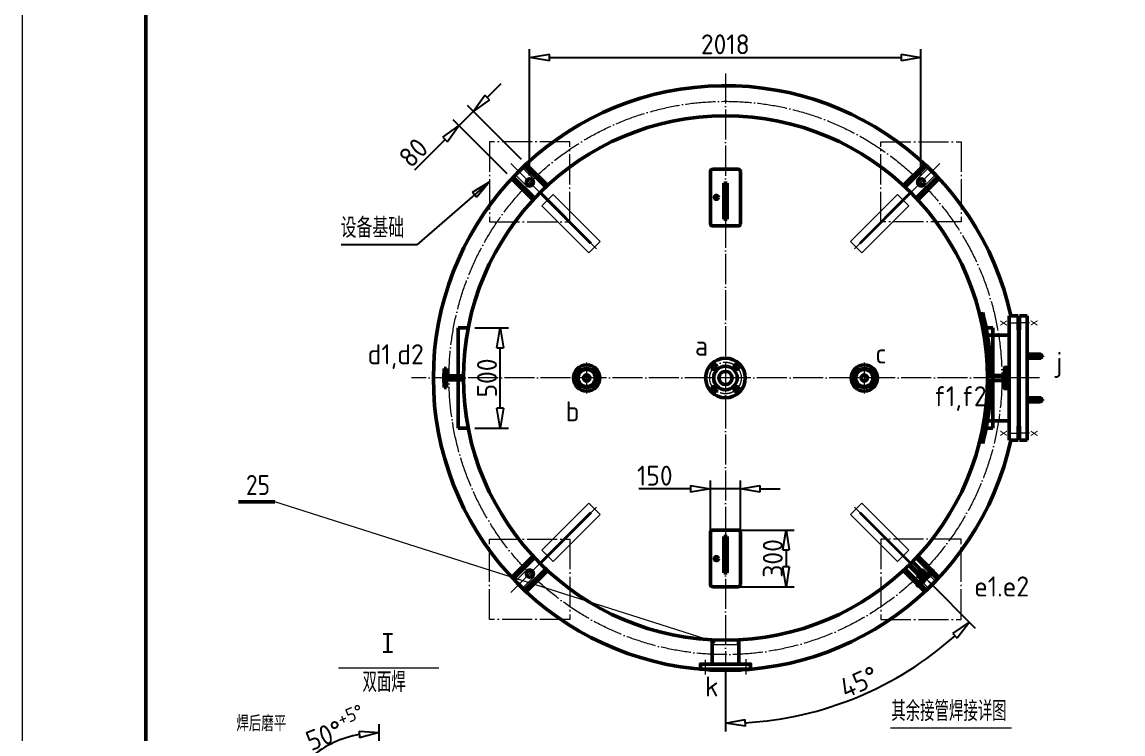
# Model space of a CAD drawing. Extents: x -45740 to 0, y 0 to 40456.
# Drawn here: x -45740 to -40245, y 29553 to 33104 of the extents above; entities that cross this region are included whole.
import ezdxf

# ---------------------------------------------------------------- set-up
doc = ezdxf.new("R2010")
doc.units = 0
doc.header["$LTSCALE"] = 30
doc.header["$MEASUREMENT"] = 0
for name, pattern in [('CENTER', [6.25, 5, -0.5, 0.25, -0.5]), ('DASHDOT', [6, 5, -0.5, 0, -0.5]), ('EB_DASHDOT', [39, 30, -3, 3, -3])]:
    doc.linetypes.add(name, pattern=pattern)
doc.layers.get('0').update_dxf_attribs({"linetype": 'CONTINUOUS'})
doc.layers.get('Defpoints').update_dxf_attribs({"linetype": 'CONTINUOUS'})
for name, color, linetype, lineweight in [('002', 1, 'CONTINUOUS', 13), ('05', 4, 'DASHDOT', 13), ('1', 2, 'CONTINUOUS', 13), ('2', 1, 'CONTINUOUS', 50), ('3', 4, 'DASHDOT', 13), ('4', 2, 'CENTER', 18), ('粗实线', 7, 'CONTINUOUS', 50)]:
    doc.layers.add(name, color=color, linetype=linetype, lineweight=lineweight)
doc.layers.add('02', color=1, linetype='CONTINUOUS')
doc.layers.add('EbLayer5', color=3, linetype='CONTINUOUS')
doc.styles.add('EB_TXT_STYLE0', font='SIMFANG.TTF', dxfattribs={"width": 0.667, "height": 3.5})
doc.styles.add('gb', font='gbenor.shx', dxfattribs={"width": 0.75, "bigfont": 'gbcbig.shx'})
doc.styles.add('PC_TEXTSTYLE', font='gbenor.shx', dxfattribs={"width": 1.1, "bigfont": 'gbcbig.shx'})
doc.styles.get("Standard").update_dxf_attribs({"font": 'gbenor.shx', "width": 1.1, "bigfont": 'gbcbig.shx'})
doc.dimstyles.new('ISO-25', dxfattribs={"dimscale": 33, "dimtxt": 3, "dimasz": 3, "dimexe": 1.25, "dimexo": 1, "dimgap": 0.5, "dimtad": 1, "dimdec": 0, "dimtxsty": 'Standard', "dimblk": 'CLOSEDBLANK', "dimcen": 2.5, "dimclrd": 2, "dimclre": 2, "dimclrt": 2, "dimadec": 0, "dimazin": 0, "dimtfac": 1, "dimtdec": 0, "dimtmove": 0, "dimatfit": 3, "dimldrblk": 'CLOSEDBLANK', "dimfxl": 0, "dimarcsym": 0})
doc.dimstyles.new('jx', dxfattribs={"dimscale": 10, "dimtxt": 2.5, "dimasz": 3, "dimexe": 1.25, "dimexo": 1, "dimgap": 2, "dimtad": 1, "dimdec": 0, "dimdsep": 46, "dimtxsty": 'Standard', "dimcen": 0, "dimadec": 0, "dimazin": 0, "dimtfac": 1, "dimtdec": 0, "dimtofl": 0, "dimtmove": 0, "dimatfit": 3, "dimldrblk": 'DOTSMALL', "dimfxl": 0, "dimlwd": -1, "dimlwe": -1, "dimarcsym": 0})

# ---------------------------------------------------------------- blocks, each defined once
blk = doc.blocks.new('*E25')
at = {"layer": 'EbLayer5'}
blk.add_hatch(color=0, dxfattribs=at).paths.add_polyline_path([(228.3, -347.8), (193.1, -298.6), (182.1, -308.7)])
at = {"layer": 'EbLayer5', "color": 0}
for p in [(-318.1, -7.6), (228.3, -347.8)]:
    blk.add_line(p, (-85.1, -7.6), dxfattribs=at)
at = {"layer": 'EbLayer5', "color": 0, "insert": (-314.4, 104.9), "char_height": 54.745, "attachment_point": 1, "style": 'EB_TXT_STYLE0'}
blk.add_mtext('\\f仿宋_GB2312;焊后磨平', dxfattribs=at)
blk = doc.blocks.new('_ClosedBlank')
at = {"color": 0, "linetype": 'Continuous', "lineweight": -2}
for p, q in [((-1, 0.167), (0, 0)), ((-1, 0.167), (-1, -0.167)), ((0, 0), (-1, -0.167))]:
    blk.add_line(p, q, dxfattribs=at)
blk = doc.blocks.new('*D50')
at = {"layer": '1', "color": 2, "lineweight": -2}
for p, q in [((-43958, 29103), (-43958, 29601.2)), ((-44037.1, 29091.3), (-44399.5, 29395.4))]:
    blk.add_line(p, q, dxfattribs=at)
blk.add_arc((-43958, 29025), 535, 100.6175, 129.3825, dxfattribs=at)
at = {"layer": 'Defpoints', "color": 0}
for p in [(-44252, 29471.9), (-44011.8, 29070), (-43973, 29037.5), (-43958, 29070), (-43958, 28624.9)]:
    blk.add_point(p, dxfattribs=at)
at = {"layer": '1', "color": 2, "lineweight": -2, "xscale": 99, "yscale": 99, "zscale": 99}
for p, rotation in [((-43958, 29560), 5.308771638583958), ((-44367.9, 29368.9), 224.6912283614114)]:
    blk.add_blockref('_ClosedBlank', p, dxfattribs=dict(at, rotation=rotation))
at = {"layer": '1', "color": 2, "insert": (-44176.2, 29585), "char_height": 99, "attachment_point": 5, "rotation": 21.286}
blk.add_mtext('\\A1;50%%d{\\H0.7x;\\S+5%%d^ ;}', dxfattribs=at)
blk = doc.blocks.new('*D126')
at = {"layer": '1', "color": 2, "lineweight": -2}
for p, q in [((-43206.3, 32338.9), (-43206.3, 32968.3)), ((-43107.3, 32927), (-41352.2, 32927)), ((-41253.2, 32337.4), (-41253.2, 32968.3))]:
    blk.add_line(p, q, dxfattribs=at)
at = {"layer": 'Defpoints', "color": 0}
for p in [(-41253.2, 32927), (-43206.3, 32305.9), (-41253.2, 32304.4)]:
    blk.add_point(p, dxfattribs=at)
at = {"layer": '1', "color": 2, "lineweight": -2, "xscale": 99, "yscale": 99, "zscale": 99, "rotation": 180}
blk.add_blockref('_ClosedBlank', (-43206.3, 32927), dxfattribs=at)
at = {"layer": '1', "color": 2, "lineweight": -2, "xscale": 99, "yscale": 99, "zscale": 99}
blk.add_blockref('_ClosedBlank', (-41253.2, 32927), dxfattribs=at)
at = {"layer": '1', "color": 2, "insert": (-42229.7, 32993), "char_height": 99, "attachment_point": 5}
blk.add_mtext('2018', dxfattribs=at)
blk = doc.blocks.new('*D135')
at = {"layer": '1', "color": 2, "lineweight": -2}
for p, q in [((-41215.7, 30315.3), (-40981.9, 30081.5)), ((-42229, 29875.4), (-42229, 29564.9))]:
    blk.add_line(p, q, dxfattribs=at)
blk.add_arc((-42229, 31328.6), 1722.4, 273.2936, 311.7064, dxfattribs=at)
at = {"layer": 'Defpoints', "color": 0}
for p in [(-42229, 32847.8), (-41309.8, 30409.4), (-41239.1, 30338.6), (-42229, 29908.4), (-41783.2, 29664.8)]:
    blk.add_point(p, dxfattribs=at)
at = {"layer": '1', "color": 2, "lineweight": -2, "xscale": 99, "yscale": 99, "zscale": 99}
for p, rotation in [((-41011, 30110.6), 43.35319730032664), ((-42229, 29606.1), 181.6468026996724)]:
    blk.add_blockref('_ClosedBlank', p, dxfattribs=dict(at, rotation=rotation))
at = {"layer": '1', "color": 2, "insert": (-41562.4, 29812.2), "char_height": 99, "attachment_point": 5, "rotation": 23.7287}
blk.add_mtext('45°', dxfattribs=at)
blk = doc.blocks.new('_DotSmall')
at = {"color": 0, "linetype": 'ByBlock', "const_width": 0.5}
blk.add_lwpolyline([(-0.0625, 0, 1), (0.0625, 0, 1)], format="xyb", close=True, dxfattribs=at)
blk = doc.blocks.new('*D125')
at = {"layer": '1', "color": 2, "lineweight": -2}
for p, q in [((-42172.8, 30569.9), (-41885.5, 30569.9)), ((-41926.8, 30470.9), (-41926.8, 30386.3)), ((-42172.8, 30287.3), (-41885.5, 30287.3))]:
    blk.add_line(p, q, dxfattribs=at)
at = {"layer": 'Defpoints', "color": 0}
for p in [(-42205.8, 30569.9), (-42205.8, 30287.3), (-41926.8, 30287.3)]:
    blk.add_point(p, dxfattribs=at)
at = {"layer": '1', "color": 2, "lineweight": -2, "xscale": 99, "yscale": 99, "zscale": 99}
for p, rotation in [((-41926.8, 30569.9), 90), ((-41926.8, 30287.3), 270)]:
    blk.add_blockref('_ClosedBlank', p, dxfattribs=dict(at, rotation=rotation))
at = {"layer": '1', "color": 2, "insert": (-41992.8, 30428.6), "char_height": 99, "attachment_point": 5, "rotation": 90}
blk.add_mtext('300', dxfattribs=at)
blk = doc.blocks.new('*D124')
at = {"layer": '1', "color": 2, "lineweight": -2}
for p, q in [((-42403, 30775.3), (-42661.2, 30775.3)), ((-42304, 30562.7), (-42304, 30816.5)), ((-42154, 30775.3), (-42304, 30775.3)), ((-42154, 30562.7), (-42154, 30816.5)), ((-42055, 30775.3), (-41956, 30775.3))]:
    blk.add_line(p, q, dxfattribs=at)
at = {"layer": 'Defpoints', "color": 0}
for p in [(-42304, 30775.3), (-42304, 30529.7), (-42154, 30529.7)]:
    blk.add_point(p, dxfattribs=at)
at = {"layer": '1', "color": 2, "lineweight": -2, "xscale": 99, "yscale": 99, "zscale": 99}
blk.add_blockref('_ClosedBlank', (-42304, 30775.3), dxfattribs=at)
at = {"layer": '1', "color": 2, "lineweight": -2, "xscale": 99, "yscale": 99, "zscale": 99, "rotation": 180}
blk.add_blockref('_ClosedBlank', (-42154, 30775.3), dxfattribs=at)
at = {"layer": '1', "color": 2, "insert": (-42581.6, 30841.3), "char_height": 99, "attachment_point": 5}
blk.add_mtext('150', dxfattribs=at)
blk = doc.blocks.new('*D134')
at = {"layer": '1', "color": 2, "lineweight": -2}
for p, q in [((-43479.9, 31578.6), (-43312.2, 31578.6)), ((-43353.4, 31177.6), (-43353.4, 31479.6)), ((-43479.9, 31078.6), (-43312.2, 31078.6))]:
    blk.add_line(p, q, dxfattribs=at)
at = {"layer": 'Defpoints', "color": 0}
for p in [(-43512.9, 31578.6), (-43353.4, 31578.6), (-43512.9, 31078.6)]:
    blk.add_point(p, dxfattribs=at)
at = {"layer": '1', "color": 2, "lineweight": -2, "xscale": 99, "yscale": 99, "zscale": 99}
for p, rotation in [((-43353.4, 31578.6), 90), ((-43353.4, 31078.6), 270)]:
    blk.add_blockref('_ClosedBlank', p, dxfattribs=dict(at, rotation=rotation))
at = {"layer": '1', "color": 2, "insert": (-43419.4, 31328.6), "char_height": 99, "attachment_point": 5, "rotation": 90}
blk.add_mtext('500', dxfattribs=at)
blk = doc.blocks.new('*D133')
at = {"layer": '1', "color": 2, "lineweight": -2}
for p, q in [((-43417.8, 32728.2), (-43347.8, 32798.2)), ((-43487.8, 32658.2), (-43558.6, 32587.4)), ((-43247.3, 32417.6), (-43517, 32687.3)), ((-43318, 32346.9), (-43587.7, 32616.6)), ((-43628.6, 32517.4), (-43781.4, 32364.6))]:
    blk.add_line(p, q, dxfattribs=at)
at = {"layer": 'Defpoints', "color": 0}
for p in [(-43558.6, 32587.4), (-43224, 32394.3), (-43294.7, 32323.6)]:
    blk.add_point(p, dxfattribs=at)
at = {"layer": '1', "color": 2, "lineweight": -2, "xscale": 99, "yscale": 99, "zscale": 99}
for p, rotation in [((-43487.8, 32658.2), 225), ((-43558.6, 32587.4), 45)]:
    blk.add_blockref('_ClosedBlank', p, dxfattribs=dict(at, rotation=rotation))
at = {"layer": '1', "color": 2, "insert": (-43786.7, 32452.7), "char_height": 99, "attachment_point": 5, "rotation": 45}
blk.add_mtext('80', dxfattribs=at)

msp = doc.modelspace()

# ---------------------------------------------------------------- linework, layer by layer
at = {"layer": '002'}
msp.add_spline([(-40825.2, 31541.6), (-40819.9, 31549.2), (-40812.7, 31554.6)], degree=3, dxfattribs=at)
at = {"layer": '05'}
for p, q in [((-40817.7, 31603.6), (-40761.7, 31603.6)), ((-40711.7, 31603.6), (-40767.7, 31603.6)), ((-40817.7, 31053.6), (-40761.7, 31053.6)), ((-40711.7, 31053.6), (-40767.7, 31053.6))]:
    msp.add_line(p, q, dxfattribs=at)
at = {"layer": '1'}
for p, q in [((-42873.2, 31972.8), (-43299.6, 32399.2)), ((-43188.5, 32323.4), (-43242.1, 32377.1)), ((-41584.8, 31972.8), (-41158.4, 32399.2)), ((-41269.5, 32323.4), (-41215.9, 32377.1)), ((-43223.8, 32288.1), (-43277.5, 32341.7)), ((-41234.2, 32288.1), (-41180.5, 32341.7)), ((-42903.8, 31997.7), (-43156.7, 32250.7)), ((-42898.1, 32003.4), (-43151.1, 32256.3)), ((-43144.9, 32187.9), (-43088.3, 32244.5)), ((-43088.3, 32244.5), (-42853.7, 32009.8)), ((-42221, 32247.4), (-42237, 32247.4)), ((-41369.7, 32244.5), (-41604.3, 32009.8)), ((-41559.9, 32003.4), (-41306.9, 32256.3)), ((-41554.2, 31997.7), (-41301.3, 32250.7)), ((-41369.7, 32244.5), (-41313.1, 32187.9)), ((-43144.9, 32187.9), (-42910.2, 31953.3)), ((-42221, 32197.4), (-42237, 32197.4)), ((-41313.1, 32187.9), (-41547.8, 31953.3)), ((-42853.7, 32009.8), (-42910.2, 31953.3)), ((-42901, 32000.6), (-42898.1, 32003.4)), ((-41547.8, 31953.3), (-41604.3, 32009.8)), ((-41557, 32000.6), (-41554.2, 31997.7)), ((-40945, 31655.6), (-40969.2, 31649.5)), ((-42921.8, 31406.4), (-42921.8, 31250.8)), ((-42267.1, 31366.7), (-42302.3, 31401.9)), ((-42190.9, 31366.7), (-42155.7, 31401.9)), ((-41536.2, 31406.4), (-41536.2, 31250.8)), ((-42948, 31354.8), (-42970.5, 31377.3)), ((-42895.3, 31355), (-42872.8, 31377.5)), ((-41562.4, 31354.8), (-41584.9, 31377.3)), ((-41509.8, 31355), (-41487.3, 31377.5)), ((-42948, 31302.4), (-42970.5, 31279.9)), ((-42895.3, 31302.2), (-42872.8, 31279.6)), ((-42267.1, 31290.5), (-42302.3, 31255.3)), ((-42190.9, 31290.5), (-42155.7, 31255.3)), ((-41562.4, 31302.4), (-41584.9, 31279.9)), ((-41509.8, 31302.2), (-41487.3, 31279.6)), ((-40945, 31001.5), (-40969.2, 31007.7)), ((-42873.2, 30684.4), (-43299.6, 30258)), ((-43144.9, 30469.3), (-42910.2, 30703.9)), ((-42910.2, 30703.9), (-42853.7, 30647.3)), ((-41604.3, 30647.3), (-41547.8, 30703.9)), ((-41584.8, 30684.4), (-41158.4, 30258)), ((-41313.1, 30469.3), (-41547.8, 30703.9)), ((-42903.8, 30659.5), (-43156.7, 30406.5)), ((-42898.1, 30653.8), (-43151.1, 30400.9)), ((-43088.3, 30412.7), (-42853.7, 30647.3)), ((-42901, 30656.6), (-42903.8, 30659.5)), ((-41369.7, 30412.7), (-41604.3, 30647.3)), ((-41557, 30656.6), (-41559.9, 30653.8)), ((-41559.9, 30653.8), (-41306.9, 30400.9)), ((-41554.2, 30659.5), (-41301.3, 30406.5)), ((-43088.3, 30412.7), (-43144.9, 30469.3)), ((-42221, 30459.8), (-42237, 30459.8)), ((-41313.1, 30469.3), (-41369.7, 30412.7)), ((-42221, 30409.8), (-42237, 30409.8)), ((-43223.8, 30369.1), (-43277.5, 30315.5)), ((-41234.2, 30369.1), (-41180.5, 30315.5)), ((-43188.5, 30333.8), (-43242.1, 30280.1)), ((-41269.5, 30333.8), (-41215.9, 30280.1)), ((-42289, 30028.6), (-42289, 29998.6)), ((-42169, 29998.6), (-42169, 30027.2)), ((-42289, 29998.6), (-42169, 29998.6)), ((-44160.1, 29882.5), (-43660.2, 29882.5))]:
    msp.add_line(p, q, dxfattribs=at)
at = {"layer": '1', "color": 7}
msp.add_line((-41405.7, 29583.7), (-40800.5, 29583.7), dxfattribs=at)
at = {"layer": '1'}
msp.add_lwpolyline([(-35345.2, 25754.5), (-35345.2, 40456), (-45740.2, 40456), (-45740.2, 25754.5)], close=True, dxfattribs=at)
for centre in [(-42921.8, 31328.6), (-41536.2, 31328.6)]:
    msp.add_circle(centre, 53, dxfattribs=at)
for centre, start, end in [((-43206.3, 32305.9), 224.491, 45.509), ((-41251.7, 32305.9), 134.491, 315.509), ((-43206.3, 30351.3), 314.491, 135.509), ((-41251.7, 30351.3), 44.491, 225.509)]:
    msp.add_arc(centre, 25, start, end, dxfattribs=at)
at = {"layer": '2'}
for p, q in [((-43231.3, 32387.5), (-43125.2, 32281.3)), ((-43224, 32394.3), (-43117.9, 32288.2)), ((-42164.7, 32369.9), (-42293.3, 32369.9)), ((-41234, 32394.3), (-41340.1, 32288.2)), ((-41226.7, 32387.5), (-41332.8, 32281.3)), ((-43294.7, 32323.6), (-43188.6, 32217.5)), ((-43287.9, 32330.9), (-43181.7, 32224.8)), ((-42304, 32359.2), (-42304, 32098)), ((-42154, 32098), (-42154, 32359.2)), ((-41170.1, 32330.9), (-41276.3, 32224.8)), ((-41163.3, 32323.6), (-41269.4, 32217.5)), ((-42237, 32299.7), (-42237, 32120.1)), ((-42221, 32299.7), (-42237, 32299.7)), ((-42221, 32120.1), (-42221, 32299.7)), ((-42237, 32120.1), (-42221, 32120.1)), ((-42293.3, 32087.3), (-42164.7, 32087.3)), ((-40768.7, 31638.6), (-40812.7, 31638.6)), ((-40812.7, 31638.6), (-40812.7, 31018.6)), ((-40768.7, 31638.6), (-40768.7, 31568.6)), ((-40760.7, 31638.6), (-40722.7, 31638.6)), ((-40760.7, 31638.6), (-40760.7, 31568.6)), ((-40722.7, 31638.6), (-40722.7, 31018.6)), ((-43562.9, 31578.6), (-43562.9, 31328.6)), ((-43562.9, 31578.6), (-43512.9, 31578.6)), ((-40895.1, 31578.6), (-40945.1, 31578.6)), ((-40895.1, 31578.6), (-40895.1, 31328.6)), ((-40768.7, 31568.6), (-40766.7, 31568.6)), ((-40766.7, 31088.6), (-40766.7, 31568.6)), ((-40762.7, 31088.6), (-40762.7, 31568.6)), ((-40760.7, 31568.6), (-40762.7, 31568.6)), ((-40921.2, 31541.6), (-40812.7, 31541.6)), ((-40659.5, 31447.4), (-40722.7, 31447.4)), ((-40659.5, 31427.4), (-40722.7, 31427.4)), ((-43633, 31353.1), (-43635, 31351.1)), ((-43635, 31351.1), (-43635, 31306.1)), ((-43621, 31376.1), (-43633, 31376.1)), ((-43633, 31376.1), (-43633, 31353.1)), ((-43633, 31353.1), (-43633, 31304.1)), ((-43621, 31281.1), (-43621, 31376.1)), ((-43537, 31338.6), (-43621, 31338.6)), ((-43562.9, 31078.6), (-43562.9, 31328.6)), ((-40895.1, 31078.6), (-40895.1, 31328.6)), ((-40822.7, 31360.5), (-40824.7, 31362.9)), ((-40822.7, 31328.6), (-40822.7, 31360.5)), ((-40822.7, 31328.6), (-40822.7, 31296.7)), ((-43635, 31306.1), (-43633, 31304.1)), ((-43633, 31304.1), (-43633, 31281.1)), ((-43633, 31281.1), (-43621, 31281.1)), ((-43537, 31318.6), (-43621, 31318.6)), ((-40822.7, 31296.7), (-40824.7, 31294.3)), ((-40659.5, 31229.8), (-40722.7, 31229.8)), ((-40659.5, 31209.8), (-40722.7, 31209.8)), ((-40921.2, 31115.6), (-40812.7, 31115.6)), ((-43562.9, 31078.6), (-43512.9, 31078.6)), ((-40895.1, 31078.6), (-40945.1, 31078.6)), ((-40768.7, 31018.6), (-40768.7, 31088.6)), ((-40768.7, 31088.6), (-40766.7, 31088.6)), ((-40760.7, 31088.6), (-40762.7, 31088.6)), ((-40760.7, 31018.6), (-40760.7, 31088.6)), ((-40812.7, 31018.6), (-40768.7, 31018.6)), ((-40722.7, 31018.6), (-40760.7, 31018.6)), ((-44660.1, 30710.2), (-44478.1, 30710.2)), ((-42304, 30298), (-42304, 30559.2)), ((-42293.3, 30569.9), (-42164.7, 30569.9)), ((-42154, 30559.2), (-42154, 30298)), ((-42237, 30357.5), (-42237, 30537.1)), ((-42237, 30537.1), (-42221, 30537.1)), ((-42221, 30537.1), (-42221, 30357.5)), ((-43294.7, 30333.6), (-43188.6, 30439.7)), ((-43287.9, 30326.3), (-43181.7, 30432.4)), ((-41170.1, 30326.3), (-41276.3, 30432.4)), ((-41163.3, 30333.6), (-41269.4, 30439.7)), ((-43231.3, 30269.7), (-43125.2, 30375.8)), ((-43224, 30262.9), (-43117.9, 30369)), ((-42221, 30357.5), (-42237, 30357.5)), ((-41234, 30262.9), (-41340.1, 30369)), ((-41226.7, 30269.7), (-41332.8, 30375.8)), ((-41227.1, 30326.1), (-41204.5, 30348.6)), ((-41204.5, 30348.6), (-41204.3, 30351.7)), ((-42164.7, 30287.3), (-42293.3, 30287.3)), ((-41249.6, 30303.5), (-41252.7, 30303.3)), ((-41227.1, 30326.1), (-41249.6, 30303.5)), ((-42295.5, 30022.3), (-42295.5, 29901.6)), ((-42162.5, 30022.3), (-42162.5, 29901.6)), ((-42305, 29870.6), (-42310.7, 29875.4)), ((-42229, 29870.6), (-42305, 29870.6)), ((-42229, 29870.6), (-42153, 29870.6)), ((-42153, 29870.6), (-42147.3, 29875.4))]:
    msp.add_line(p, q, dxfattribs=at)
for points in [[(-45121.4, 26002), (-35592.7, 26002), (-35592.7, 40208.5), (-45121.4, 40208.5)], [(-40835.7, 31276.1), (-40835.7, 31381.1), (-40824.7, 31381.1), (-40824.7, 31276.1)], [(-40835.7, 31381.1), (-40835.7, 31276.1), (-40824.7, 31276.1), (-40824.7, 31381.1)], [(-41199.2, 30372.4), (-41273.4, 30298.2), (-41265.6, 30290.4), (-41191.4, 30364.6)], [(-41273.4, 30298.2), (-41199.2, 30372.4), (-41191.4, 30364.6), (-41265.6, 30290.4)], [(-42354.2, 29901.6), (-42103.8, 29901.6), (-42103.8, 29875.4), (-42354.2, 29875.4)], [(-42103.8, 29901.6), (-42354.2, 29901.6), (-42354.2, 29875.4), (-42103.8, 29875.4)]]:
    msp.add_lwpolyline(points, close=True, dxfattribs=at)
for points in [[(-40921.1, 31316.1), (-40835.7, 31316.1), (-40835.7, 31341.1), (-40921.1, 31341.1)], [(-41313.9, 30395.2), (-41245.1, 30326.4), (-41227.4, 30344.1), (-41296.2, 30412.9)]]:
    msp.add_lwpolyline(points, dxfattribs=at)
for centre, radius in [((-42229, 31328.6), 1308), ((-43206.3, 32305.9), 16.5), ((-41251.7, 32305.9), 16.5), ((-42274.2, 32229.4), 10), ((-42921.8, 31328.6), 65.6), ((-42229, 31328.6), 98.9), ((-42284.7, 31384.3), 12.7), ((-42229, 31328.6), 58.8), ((-42173.3, 31384.3), 12.7), ((-41536.2, 31328.6), 65.6), ((-42959.2, 31366.1), 8.12), ((-42921.8, 31328.6), 42.9), ((-42921.8, 31328.6), 15.6), ((-42884.1, 31366.3), 8.12), ((-42229, 31328.6), 32.9), ((-41573.7, 31366.1), 8.12), ((-41536.2, 31328.6), 42.9), ((-41536.2, 31328.6), 15.6), ((-41498.5, 31366.3), 8.12), ((-42959, 31290.9), 8.12), ((-42883.9, 31291.1), 8.12), ((-42284.7, 31272.9), 12.7), ((-42173.3, 31272.9), 12.7), ((-41573.5, 31290.9), 8.12), ((-41498.3, 31291.1), 8.12), ((-42274.2, 30427.8), 10), ((-43206.3, 30351.3), 16.5), ((-41251.7, 30351.3), 16.5)]:
    msp.add_circle(centre, radius, dxfattribs=at)
for centre, radius, start, end in [((-42229, 31328.6), 1458, 12.2759, 347.7241), ((-42229, 31328.6), 1325, 0.5405, 14.2899), ((-40659.5, 31437.4), 10, 270, 90), ((-42229, 31328.6), 1325, 345.7101, 359.4595), ((-40659.5, 31219.8), 10, 270, 90)]:
    msp.add_arc(centre, radius, start, end, dxfattribs=at)
at = {"layer": '2', "linetype": 'Continuous'}
for centre, start, end in [((-42293.3, 32359.2), 90, 180), ((-42164.7, 32359.2), 0, 90), ((-42293.3, 32098), 180, 270), ((-42164.7, 32098), 270, 0), ((-42293.3, 30559.2), 90, 180), ((-42164.7, 30559.2), 0, 90), ((-42293.3, 30298), 180, 270), ((-42164.7, 30298), 270, 0)]:
    msp.add_arc(centre, 10.7, start, end, dxfattribs=at)
at = {"layer": '3'}
for p, q in [((-42229, 32847.8), (-42229, 29908.4)), ((-42274.2, 32245.2), (-42274.2, 32212)), ((-40661.2, 31328.6), (-43796.8, 31328.6)), ((-42274.2, 30412), (-42274.2, 30445.2)), ((-41217.9, 30316.9), (-41316.1, 30415.1))]:
    msp.add_line(p, q, dxfattribs=at)
at = {"layer": '3', "linetype": 'EB_DASHDOT'}
for p, q in [((-40729.5, 31437.4), (-40638.8, 31437.4)), ((-40659.5, 31423.7), (-40659.5, 31451.1)), ((-40845.7, 31371), (-40814.1, 31371)), ((-40844.4, 31286.4), (-40814.1, 31286.4)), ((-40729.5, 31219.8), (-40638.8, 31219.8)), ((-40659.5, 31233.4), (-40659.5, 31206.1)), ((-41213.4, 30372.3), (-41191.1, 30350)), ((-41272.3, 30311.6), (-41250.9, 30290.2)), ((-42329.6, 29922.4), (-42329.6, 29850.2)), ((-42128, 29925.3), (-42128, 29850.2))]:
    msp.add_line(p, q, dxfattribs=at)
at = {"layer": '3'}
for radius in [1380, 78.8]:
    msp.add_circle((-42229, 31328.6), radius, dxfattribs=at)
at = {"layer": '4'}
for p, q in [((-43639.2, 31361.1), (-43614.6, 31361.1)), ((-43639.2, 31296.1), (-43614.6, 31296.1))]:
    msp.add_line(p, q, dxfattribs=at)
for points in [[(-43406.3, 32107), (-43006.3, 32107), (-43006.3, 32507), (-43406.3, 32507)], [(-41053.2, 32107), (-41453.2, 32107), (-41453.2, 32507), (-41053.2, 32507)], [(-43406.3, 30524.6), (-43006.3, 30524.6), (-43006.3, 30124.6), (-43406.3, 30124.6)], [(-41053.2, 30524.6), (-41453.2, 30524.6), (-41453.2, 30124.6), (-41053.2, 30124.6)]]:
    msp.add_lwpolyline(points, close=True, dxfattribs=at)

# ---------------------------------------------------------------- block references
at = {"layer": 'EbLayer5', "xscale": 1.25, "yscale": 1.25, "zscale": 1.25}
msp.add_blockref('*E25', (-44277.3, 29511.3), dxfattribs=at)

# ---------------------------------------------------------------- texts
at = {"layer": '02', "style": 'PC_TEXTSTYLE', "width": 1.1}
for s, height, rotation, p in [('x', 50.6, 90, (-40822.9, 31586.6)), ('x', 50.6, 270, (-40706.3, 31619.2)), ('d1,d2', 100, 360, (-44015.5, 31396.9)), ('a', 100, 360, (-42381.4, 31439.8)), ('c', 100, 360, (-41480.5, 31400.8)), ('j', 100, 360, (-40577, 31359.3)), ('f1,f2', 100, 360, (-41188.9, 31187.6)), ('b', 100, 360, (-43026.9, 31112.4)), ('x', 50.6, 90, (-40822.9, 31036.6)), ('x', 50.6, 270, (-40706.1, 31068.6)), ('e1.e2', 100, 360, (-40987.7, 30238.8)), ('k', 100, 360, (-42331, 29740)), ('k', 100, 360, (-42331, 29740))]:
    msp.add_text(s, height=height, rotation=rotation, dxfattribs=at).set_placement(p)
at = {"layer": '1'}
msp.add_text('25', height=100, dxfattribs=at).set_placement((-44622.6, 30744.9))
at = {"layer": '1', "style": 'gb'}
for s, p in [('双面焊', (-44040.5, 29762.2)), ('其余接管焊接详图', (-41401.4, 29617))]:
    msp.add_text(s, height=100, dxfattribs=at).set_placement(p)
at = {"layer": '1', "insert": (-43833, 32027.6), "char_height": 100, "attachment_point": 9}
msp.add_mtext('设备基础', dxfattribs=at)
at = {"layer": '粗实线', "insert": (-43948.1, 30056.9), "char_height": 100, "width": 54.16, "attachment_point": 1, "style": 'PC_TEXTSTYLE'}
msp.add_mtext('{\\f仿宋_GB2312|b0|i0|c134|p49;I}', dxfattribs=at)

# ---------------------------------------------------------------- dimensions: what is measured, and where the dimension line sits
at = {"layer": '1'}
dim = msp.add_linear_dim(base=(-41253.2, 32927), p1=(-43206.3, 32305.9), p2=(-41253.2, 32304.4), text='2018', dimstyle='ISO-25', dxfattribs=at)
dim.commit()
dim.dimension.update_dxf_attribs({"geometry": '*D126', "text_midpoint": (-42229.7, 32993)})
dim = msp.add_angular_dim_2l(base=(-41783.2, 29664.8), line1=((-42229, 32847.8), (-42229, 29908.4)), line2=((-41239.1, 30338.6), (-41309.8, 30409.4)), dimstyle='ISO-25', dxfattribs=at)
dim.commit()
dim.dimension.update_dxf_attribs({"geometry": '*D135', "text_midpoint": (-41535.9, 29751.8), "dimtype": 162})
dim = msp.add_aligned_dim(p1=(-43224, 32394.3), p2=(-43294.7, 32323.6), distance=-373.1, text='80', dimstyle='ISO-25', dxfattribs=at)
dim.commit()
dim.dimension.update_dxf_attribs({"geometry": '*D133', "text_midpoint": (-43786.7, 32452.7)})
dim = msp.add_linear_dim(base=(-43353.4, 31578.6), p1=(-43512.9, 31078.6), p2=(-43512.9, 31578.6), angle=90, dimstyle='ISO-25', dxfattribs=at)
dim.commit()
dim.dimension.update_dxf_attribs({"geometry": '*D134', "text_midpoint": (-43419.4, 31328.6)})
dim = msp.add_linear_dim(base=(-42304, 30775.3), p1=(-42154, 30529.7), p2=(-42304, 30529.7), dimstyle='ISO-25', dxfattribs=at)
dim.commit()
dim.dimension.update_dxf_attribs({"geometry": '*D124', "text_midpoint": (-42581.6, 30841.3)})
dim = msp.add_linear_dim(base=(-41926.8, 30287.3), p1=(-42205.8, 30569.9), p2=(-42205.8, 30287.3), angle=90, text='300', dimstyle='ISO-25', dxfattribs=at)
dim.commit()
dim.dimension.update_dxf_attribs({"geometry": '*D125', "text_midpoint": (-41992.8, 30428.6)})
dim = msp.add_angular_dim_2l(base=(-44252, 29471.9), line1=((-43973, 29037.5), (-44011.8, 29070)), line2=((-43958, 29070), (-43958, 28624.9)), text='\\A1;50%%d{\\H0.7x;\\S+5%%d^ ;}', dimstyle='ISO-25', dxfattribs=at)
dim.commit()
dim.dimension.update_dxf_attribs({"geometry": '*D50', "text_midpoint": (-44152.3, 29523.5), "dimtype": 162})

# ---------------------------------------------------------------- leaders
at = {"layer": '1', "annotation_type": 0, "has_hookline": 1, "hookline_direction": 1, "text_width": 54.5}
msp.add_leader([(-43406.3, 32307), (-43769.8, 31992.6), (-44076, 31992.6)], dimstyle='ISO-25', dxfattribs=at)
at = {"layer": '1'}
msp.add_leader([(-42289, 30013.6), (-44478.1, 30710.2)], dimstyle='jx', override={"dimtad": 0}, dxfattribs=at)

doc.saveas('drawing.dxf')
